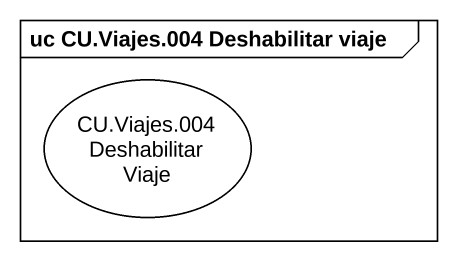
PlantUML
@startuml
mainframe uc CU.Viajes.004 Deshabilitar viaje
usecase "CU.Viajes.004 Deshabilitar Viaje" as CU_Viajes_004_Deshabilitar
@enduml
